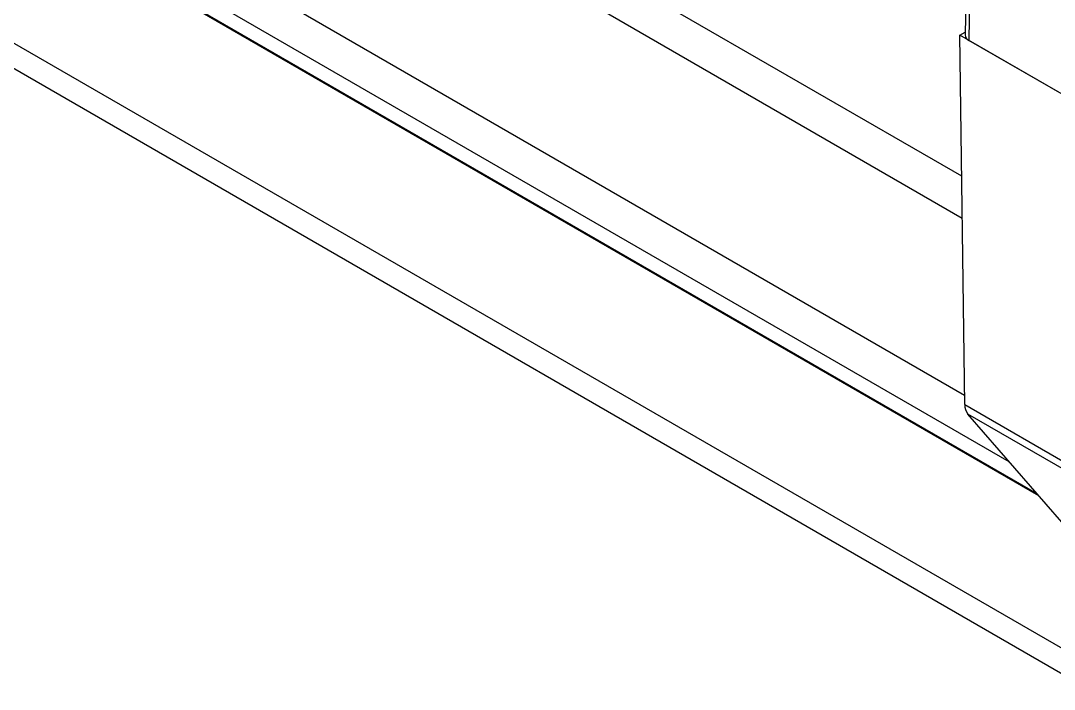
# Model space of a CAD drawing. Extents: x 7 to 135, y 3 to 97.
# Drawn here: x 91.245 to 93.7, y 7.824 to 9.412 of the extents above; entities that cross this region are included whole.
import ezdxf

# ---------------------------------------------------------------- set-up
doc = ezdxf.new("R2010")
doc.units = 0
doc.header["$MEASUREMENT"] = 0
doc.layers.add('OBJECT', color=7, linetype='CONTINUOUS')

msp = doc.modelspace()

# ---------------------------------------------------------------- linework, layer by layer
at = {"layer": 'OBJECT'}
for p, q in [((93.4799, 9.0426), (88.0807, 12.1595)), ((88.0505, 12.0784), (93.4812, 8.9433)), ((93.4867, 8.5218), (88.0808, 11.6426)), ((93.5924, 8.3647), (88.1249, 11.521)), ((93.6585, 8.2886), (88.2463, 11.413)), ((88.2603, 11.4029), (93.6621, 8.2845)), ((93.817, 7.8638), (88.351, 11.0193)), ((88.3606, 10.9542), (93.7825, 7.8242)), ((93.5034, 10.2772), (93.488, 9.3775)), ((93.5122, 10.265), (93.4968, 9.3651)), ((93.4756, 9.3774), (93.4881, 9.3846)), ((94.1013, 9.0162), (93.4756, 9.3774)), ((93.487, 8.5002), (93.4756, 9.3774)), ((94.1013, 9.0162), (93.4968, 9.3651)), ((93.487, 8.5002), (93.7797, 8.3313)), ((93.7544, 8.1783), (93.4942, 8.4779)), ((93.7801, 8.3128), (93.4942, 8.4779))]:
    msp.add_line(p, q, dxfattribs=at)
msp.add_arc((93.5215, 8.4989), 0.0345, 177.8179, 217.6151, dxfattribs=at)
msp.add_ellipse((93.518, 9.3773), major_axis=(0.03, -0.0001), ratio=0.57585, start_param=3.132909, end_param=3.928079, dxfattribs=at)

doc.saveas('drawing.dxf')
